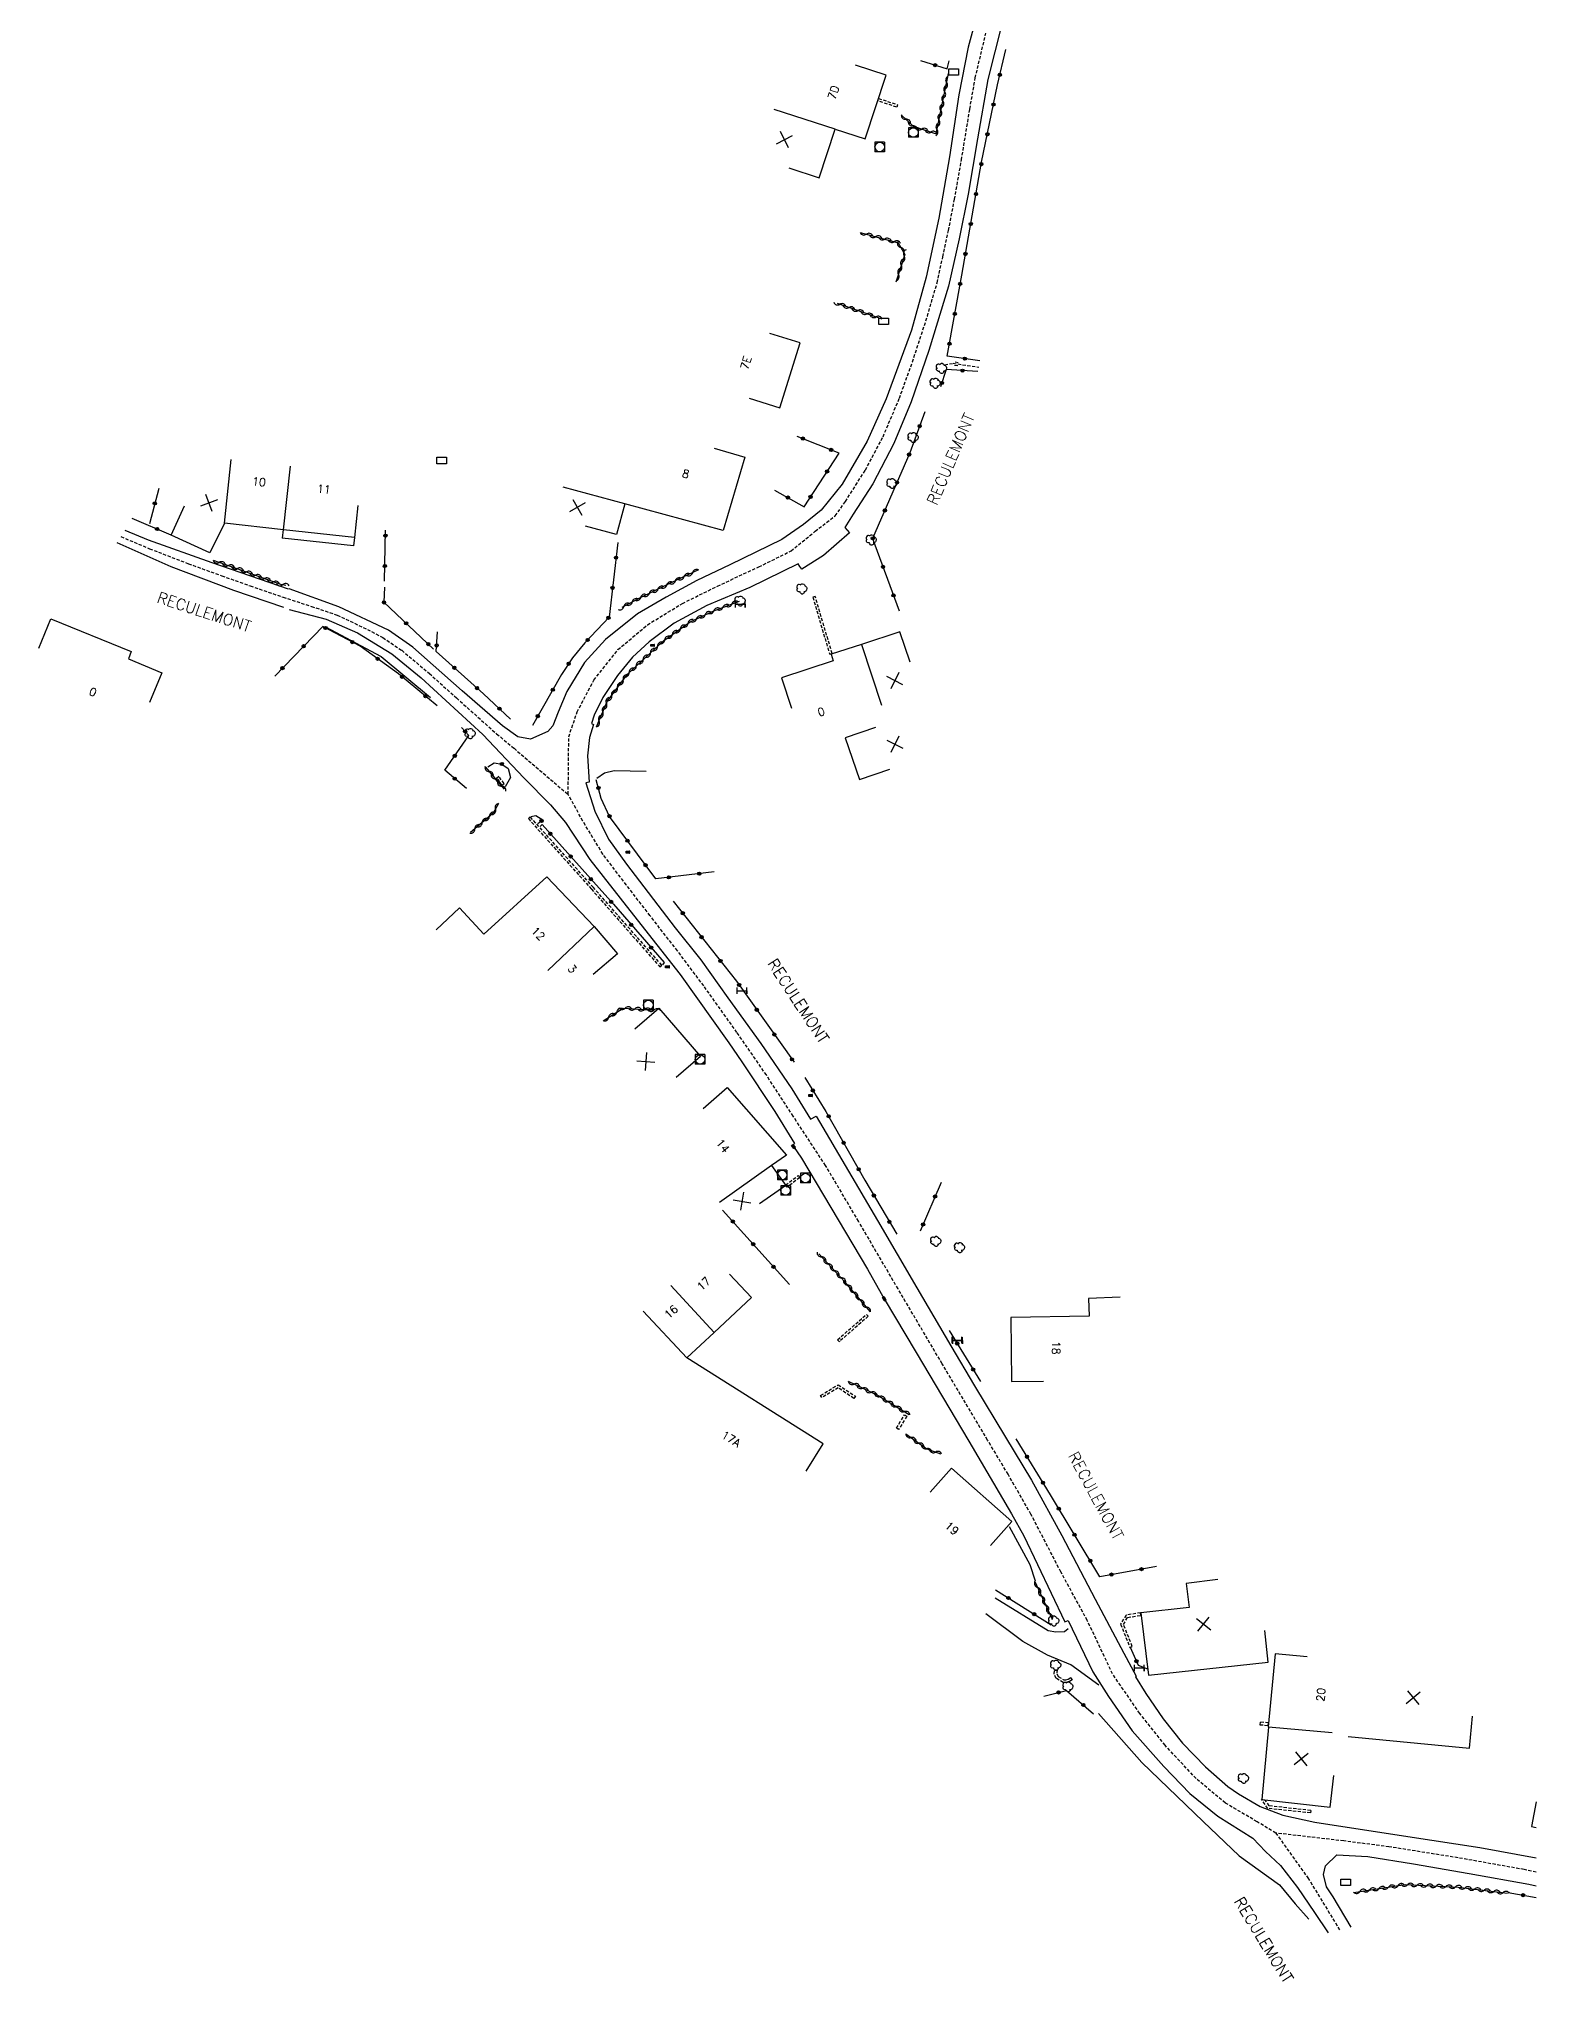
# Model space of a CAD drawing. Header units: millimetres. Extents: x 267000 to 268000, y 120141 to 120937.
# Drawn here: x 267766.2 to 268000, y 120141.2 to 120444.6 of the extents above; entities that cross this region are included whole.
import ezdxf
from ezdxf.enums import TextEntityAlignment as Align

# ---------------------------------------------------------------- set-up
doc = ezdxf.new("R2010")
doc.units = ezdxf.units.MM
doc.linetypes.add('DASHED', pattern=[0.75, 0.5, -0.25])
doc.layers.get('0').update_dxf_attribs({"linetype": 'CONTINUOUS'})
for name, color, linetype in [('W0001', 6, 'DASHED'), ('W0008', 7, 'CONTINUOUS'), ('W0100', 7, 'CONTINUOUS'), ('W0105', 7, 'CONTINUOUS'), ('W0112', 1, 'DASHED'), ('W0220', 5, 'DASHED'), ('W0300', 7, 'CONTINUOUS'), ('W0302', 3, 'CONTINUOUS'), ('W0310', 3, 'CONTINUOUS'), ('W0322', 7, 'CONTINUOUS'), ('W0400', 7, 'CONTINUOUS'), ('W0420', 7, 'CONTINUOUS'), ('W0989', 7, 'CONTINUOUS'), ('W0991', 7, 'CONTINUOUS'), ('W1102', 7, 'CONTINUOUS'), ('W1471', 7, 'CONTINUOUS'), ('W1474', 7, 'CONTINUOUS')]:
    doc.layers.add(name, color=color, linetype=linetype)
doc.styles.get("Standard").update_dxf_attribs({"font": 'romans.shx', "width": 0.85})

# ---------------------------------------------------------------- blocks, each defined once
blk = doc.blocks.new('T300')
for p, q in [((-0.8, 0.51), (-0.86, 0.34)), ((-0.86, 0.34), (-0.86, 0.17)), ((-0.86, 0.17), (-0.74, 0.06)), ((-0.69, 0.63), (-0.8, 0.51)), ((-0.8, -0.06), (-0.74, 0.06)), ((-0.74, 0.06), (-0.69, 0.11)), ((-0.57, 0.69), (-0.69, 0.63)), ((-0.46, 0.69), (-0.57, 0.69)), ((-0.29, 0.63), (-0.46, 0.69)), ((-0.29, 0.63), (-0.17, 0.74)), ((-0.23, 0.57), (-0.29, 0.63)), ((-0.17, 0.74), (-0.06, 0.8)), ((-0.06, 0.8), (0.06, 0.8)), ((0.06, 0.8), (0.23, 0.74)), ((0.23, 0.74), (0.34, 0.63)), ((0.34, 0.63), (0.4, 0.51)), ((0.46, 0.46), (0.34, 0.46)), ((0.4, 0.51), (0.4, 0.46)), ((0.57, 0.4), (0.46, 0.46)), ((0.57, 0.4), (0.69, 0.29)), ((0.69, 0.29), (0.74, 0.17)), ((0.74, 0.06), (0.69, -0.17)), ((0.74, 0.17), (0.74, 0.06)), ((-0.8, -0.17), (-0.8, -0.06)), ((-0.8, -0.23), (-0.8, -0.17)), ((-0.74, -0.34), (-0.8, -0.23)), ((-0.69, -0.4), (-0.74, -0.34)), ((-0.51, -0.46), (-0.69, -0.4)), ((-0.4, -0.46), (-0.51, -0.46)), ((-0.4, -0.46), (-0.34, -0.46)), ((-0.34, -0.46), (-0.34, -0.4)), ((-0.34, -0.51), (-0.34, -0.46)), ((-0.29, -0.63), (-0.34, -0.51)), ((-0.17, -0.74), (-0.29, -0.63)), ((-0.06, -0.8), (-0.17, -0.74)), ((0.06, -0.8), (-0.06, -0.8)), ((0.17, -0.74), (0.06, -0.8)), ((0.23, -0.69), (0.17, -0.74)), ((0.29, -0.46), (0.23, -0.46)), ((0.29, -0.63), (0.23, -0.69)), ((0.46, -0.4), (0.29, -0.46)), ((0.34, -0.51), (0.29, -0.63)), ((0.34, -0.51), (0.34, -0.46)), ((0.57, -0.34), (0.46, -0.4)), ((0.63, -0.29), (0.57, -0.34)), ((0.69, -0.17), (0.63, -0.29))]:
    blk.add_line(p, q)
blk = doc.blocks.new('T1471')
at = {"color": 0, "linetype": 'Continuous', "flags": 128}
blk.add_lwpolyline([(-0.75, -0.5), (-0.75, 0.5), (0.75, 0.5), (0.75, -0.5), (-0.75, -0.5)], dxfattribs=at)
blk = doc.blocks.new('t991o')
at = {"color": 0, "linetype": 'Continuous'}
for p, q in [((-1, 1), (1, -1)), ((-1, -1), (1, 1))]:
    blk.add_line(p, q, dxfattribs=at)
blk = doc.blocks.new('T420')
for p, q in [((0.75, 0.75), (-0.75, 0.75)), ((-0.75, 0.75), (-0.75, -0.75)), ((0.75, 0.75), (0.75, -0.75)), ((0.75, -0.75), (-0.75, -0.75))]:
    blk.add_line(p, q)
blk.add_ellipse((0, 0), major_axis=(-0.53, 0.53), ratio=1, start_param=3.926991, end_param=10.210176)
blk = doc.blocks.new('T1474')
at = {"color": 0, "linetype": 'Continuous', "flags": 128}
for points in [[(-0.75, -0.5), (-0.75, 0.5)], [(-0.75, 0), (0.75, 0)], [(0.75, 0), (0.75, -0.5), (0.75, 0.5)]]:
    blk.add_lwpolyline(points, dxfattribs=at)
blk = doc.blocks.new('T400')
for p, q in [((-0.15, 0.3), (0.15, 0.3)), ((-0.15, -0.25), (-0.15, 0.3)), ((-0.15, 0.15), (0.15, 0.15)), ((-0.15, 0), (0.15, 0)), ((0.15, 0.3), (0.15, -0.25)), ((-0.15, -0.15), (0.15, -0.15)), ((-0.15, -0.25), (-0.15, -0.3)), ((-0.15, -0.3), (0.15, -0.3)), ((0.15, -0.3), (0.15, -0.25))]:
    blk.add_line(p, q)
blk = doc.blocks.new('t322o')
at = {"color": 0, "linetype": 'Continuous'}
for radius in [0.25, 0.15]:
    blk.add_circle((0, 0), radius, dxfattribs=at)
blk = doc.blocks.new('t310o')
at = {"color": 0, "linetype": 'Continuous'}
for centre, start, end in [((-0.5, 0.38), 216.8699, 323.1304), ((0.5, -0.37), 36.8699, 143.1303)]:
    blk.add_arc(centre, 0.625, start, end, dxfattribs=at)
blk = doc.blocks.new('t220o')
at = {"color": 0, "linetype": 'Continuous'}
for p, q in [((-0.25, 0.25), (0.25, 0.25)), ((-0.25, -0.25), (0.25, -0.25))]:
    blk.add_line(p, q, dxfattribs=at)

msp = doc.modelspace()

# ---------------------------------------------------------------- linework, layer by layer
at = {"layer": 'W0001'}
for points in [[(268000, 120158.26), (267998.12, 120158.66), (267987.81, 120160.49), (267977.02, 120162.22), (267969.96, 120163.12), (267959.34, 120164.36), (267956.42, 120166.13), (267951.47, 120169.05), (267946.91, 120172.86), (267942.05, 120178.07), (267938.11, 120183.05), (267933.86, 120189.22), (267929.91, 120197.57), (267925.79, 120205.15), (267921.12, 120214.17), (267917.54, 120220.41), (267914.35, 120225.75), (267907.25, 120237.67), (267900.37, 120249.35), (267894.19, 120259.93), (267889.05, 120268.64), (267884, 120276.34), (267879.8, 120282.78), (267875.21, 120289.43), (267870.02, 120296.7), (267865.91, 120302.19), (267861.63, 120307.68), (267857.93, 120312.47), (267854.27, 120317.28), (267851.15, 120322.45), (267848.86, 120326.6), (267848.95, 120335.61), (267850.26, 120339.49), (267852.87, 120344.47), (267856.62, 120349.22), (267861.24, 120353.1), (267866.7, 120356.44), (267872.18, 120359.15), (267878.64, 120362.16), (267883.66, 120364.64), (267887.42, 120367.72), (267890.56, 120370.12), (267892.14, 120372.35), (267895.26, 120377.27), (267898.02, 120382.48), (267900.57, 120388.48), (267902.61, 120394.17), (267904.94, 120401.31), (267906.47, 120406.54), (267907.37, 120410.6), (267908.25, 120414.71), (267909.18, 120419.58), (267910.27, 120425.72), (267911.57, 120433.67), (267912.42, 120438.52), (267914.09, 120445.54)], [(267779.02, 120366.88), (267783.49, 120364.99), (267789.56, 120362.65), (267794.76, 120360.76), (267799.2, 120359.19), (267804.33, 120357.42), (267808.77, 120355.98), (267812.8, 120354.62), (267817.51, 120352.39), (267819.92, 120351.1), (267822.86, 120349.12), (267827.18, 120345.5), (267831.42, 120341.67), (267837.69, 120336.06), (267840.4, 120333.81), (267848.86, 120326.6)], [(267959.34, 120164.36), (267964.36, 120157.36), (267969.32, 120149.23)]]:
    msp.add_lwpolyline(points, dxfattribs=at)
at = {"layer": 'W0008'}
for points in [[(267913.16, 120450.01), (267911.33, 120443.35), (267909.87, 120435.89), (267908.4, 120426.18), (267906.71, 120416.6), (267904.78, 120407.41), (267902.46, 120399.14), (267898.5, 120388.38), (267895.52, 120381.77), (267891.63, 120375.08), (267888.34, 120370.99), (267885.58, 120368.75), (267882.24, 120366.44), (267874.11, 120362.49), (267868.96, 120360.02), (267864.16, 120357.44), (267859.66, 120354.79), (267854.66, 120350.82), (267851.42, 120347.19), (267848.66, 120342.7), (267847.27, 120339.44), (267846.48, 120337.31), (267845.67, 120336.45), (267842.98, 120335.23), (267840.99, 120335.62), (267838.61, 120337.33), (267832.28, 120342.79), (267824.62, 120349.59), (267820.78, 120352.27), (267813.06, 120355.92), (267805.27, 120358.72)], [(267916.57, 120446.91), (267914.4, 120438.29), (267912.79, 120429.01), (267911.29, 120420.39), (267909.93, 120413.38), (267908.25, 120405.98), (267905.19, 120395.97), (267902.41, 120387.93), (267899.73, 120381.42), (267896.42, 120375.13), (267893.36, 120370.38), (267892.06, 120368.3), (267892.77, 120367.49), (267888.73, 120363.94), (267885.33, 120361.77), (267885.04, 120362.2), (267884.77, 120362.61), (267877.23, 120358.93), (267870.53, 120356.13), (267865.39, 120353.36), (267861.52, 120350.45), (267858.92, 120348.04), (267856.56, 120345.18), (267854.26, 120341.77), (267852.9, 120338.98), (267852.48, 120337.69), (267852.82, 120337.52), (267852.17, 120335.48), (267851.85, 120332.63), (267852.12, 120328.54), (267851.64, 120328.4), (267853.01, 120324.01), (267855.16, 120319.64), (267857.98, 120315.71), (267865.56, 120305.79), (267869.55, 120300.76), (267873.78, 120294.83), (267878.94, 120287.7), (267883.78, 120280.61), (267886.72, 120275.89), (267887.59, 120276.34), (267897.16, 120260.05), (267903.32, 120249.52), (267908.6, 120240.47), (267912.29, 120234.2), (267917.12, 120226.18), (267921.22, 120219.46), (267925.92, 120210.83), (267931.17, 120200.91), (267935.63, 120192.45), (267937.57, 120188.89), (267937.45, 120188.77), (267939.05, 120186.15), (267941.76, 120182.18), (267944.78, 120178.38), (267948.35, 120174.68), (267951.88, 120171.64), (267953.53, 120170.5), (267956.89, 120168.53), (267960.46, 120167.18), (267965.45, 120166.07), (267979.97, 120163.82), (267991.23, 120162.09), (268000, 120160.47)], [(267804.45, 120355.78), (267796.67, 120358.47), (267786.86, 120362.18), (267778.41, 120365.89)], [(267779.63, 120367.86), (267783.3, 120366.36), (267793.22, 120362.83), (267805.16, 120358.74)], [(267805.3, 120355.47), (267811.05, 120353.96), (267815.98, 120351.85), (267821.32, 120348.58), (267825.9, 120344.84), (267835.54, 120335.97), (267841.94, 120329.19), (267846.08, 120325), (267848.44, 120322.24), (267852.24, 120316.45), (267859.05, 120307.75), (267866.32, 120298.5), (267873.92, 120287.79), (267875.96, 120284.83), (267881.13, 120277.1), (267884.18, 120272.06), (267883.89, 120271.79), (267884.03, 120271.6), (267885.31, 120269.76), (267891.02, 120260.14), (267895.57, 120252.45), (267898.22, 120247.82), (267903.18, 120239.43), (267911.43, 120225.6), (267918.09, 120214.25), (267920.02, 120210.79), (267926.39, 120197.37), (267926.93, 120197.55), (267930.79, 120189.56), (267933.22, 120185.68), (267936.94, 120180.32), (267941.86, 120174.74), (267945.94, 120170.56), (267950.3, 120166.98), (267953.94, 120164.69), (267955.78, 120163.57), (267957.76, 120161.49), (267960.06, 120159.31), (267962.76, 120155.84), (267965.37, 120151.95), (267967.51, 120148.8)], [(267853.33, 120329.16), (267854.55, 120329.98), (267856.02, 120330.32), (267861.04, 120330.26)], [(267931.71, 120187.47), (267927.32, 120190.62), (267923.71, 120192.14), (267919.85, 120194.3), (267914.09, 120198.6)], [(267915.55, 120201.1), (267923.8, 120195.99), (267925.01, 120195.81), (267926.35, 120195.85), (267926.93, 120196.33)], [(267971.13, 120149.65), (267968.3, 120154.39), (267967.29, 120155.96), (267966.81, 120157.87), (267967.1, 120159.25), (267968.86, 120160.97), (267973.71, 120160.7), (267980.83, 120159.54), (267989.55, 120158.05), (267998.84, 120156.37), (268000, 120156.14)]]:
    msp.add_lwpolyline(points, dxfattribs=at)
at = {"layer": 'W0100'}
for points in [[(267883.31, 120424.48), (267888.07, 120422.93), (267890.53, 120430.52), (267895.23, 120429), (267898.49, 120438.95), (267893.74, 120440.5)], [(267877.14, 120388.5), (267881.91, 120387), (267885.09, 120397.13), (267880.32, 120398.62)], [(267871.65, 120380.72), (267876.44, 120379.29), (267873.04, 120367.83), (267857.71, 120372.02), (267856.41, 120367.19), (267851.58, 120368.49)], [(267816.02, 120371.72), (267815.47, 120366.75), (267804.42, 120367.96), (267795.18, 120369), (267792.89, 120364.37), (267786.87, 120367.12), (267788.95, 120371.67)], [(267766.21, 120349.43), (267768.1, 120354.06), (267780.61, 120348.94), (267780.19, 120347.78), (267785.42, 120345.6), (267783.49, 120340.99)], [(267902.24, 120347.27), (267900.67, 120352.01), (267894.65, 120350.02), (267889.9, 120348.52), (267890.22, 120347.48), (267882.16, 120344.82), (267883.72, 120340.08)], [(267896.87, 120337.05), (267892.13, 120335.46), (267894.33, 120328.95), (267899.06, 120330.55)], [(267828.22, 120305.46), (267831.89, 120308.87), (267835.67, 120304.79), (267845.52, 120313.73), (267852.91, 120305.98), (267856.57, 120301.72), (267852.78, 120298.46)], [(267859.24, 120289.99), (267863.03, 120293.24), (267869.54, 120285.67), (267865.74, 120282.41)], [(267869.93, 120277.54), (267873.7, 120280.83), (267882.95, 120270.24), (267880.63, 120268.65), (267882.83, 120265.54), (267878.74, 120262.66)], [(267886.02, 120220.91), (267888.68, 120225.14), (267867.36, 120238.57), (267871.65, 120242.53), (267877.49, 120248), (267874.07, 120251.65)], [(267935.07, 120248.07), (267930.08, 120247.86), (267930.19, 120245.09), (267918, 120244.9), (267918.06, 120234.91), (267923.06, 120234.94)], [(267914.82, 120209.28), (267918.13, 120213.03), (267908.7, 120221.37), (267905.39, 120217.63)], [(267950.29, 120203.97), (267945.34, 120203.32), (267945.82, 120199.61), (267938.25, 120198.76), (267939.49, 120189.01), (267958.18, 120191.04), (267957.65, 120196.01)], [(267964.24, 120191.89), (267959.26, 120192.37), (267958.16, 120180.94), (267958.21, 120180.91), (267957.19, 120169.62), (267967.82, 120168.39), (267968.4, 120173.35)], [(267970.66, 120179.45), (267989.6, 120177.63), (267990.08, 120182.61)], [(268000, 120169.22), (267999.28, 120165.38), (268000, 120165.24)]]:
    msp.add_lwpolyline(points, dxfattribs=at)
at = {"layer": 'W0105'}
for p, q in [((267804.33, 120367.97), (267804.18, 120366.64)), ((267815.34, 120365.44), (267804.18, 120366.64)), ((267815.48, 120366.75), (267815.34, 120365.44))]:
    msp.add_line(p, q, dxfattribs=at)
at = {"layer": 'W0112'}
for p, q in [((267897.19, 120434.94), (267897.31, 120435.32)), ((267900.15, 120433.97), (267897.19, 120434.94)), ((267887.05, 120357.43), (267889.69, 120348.5)), ((267889.69, 120348.5), (267890.07, 120348.62)), ((267837.49, 120328.93), (267837.75, 120328.62)), ((267838.52, 120328.07), (267838.85, 120328.3)), ((267852.79, 120312.07), (267842.94, 120323.09)), ((267863.48, 120299.92), (267852.79, 120312.07)), ((267883.04, 120265.26), (267882.8, 120265.58)), ((267885.01, 120266.74), (267883.04, 120265.26)), ((267895.71, 120245.08), (267891.2, 120241.12)), ((267891.2, 120241.12), (267890.93, 120241.42)), ((267888.28, 120232.72), (267891.03, 120234.39)), ((267891.03, 120234.39), (267893.7, 120232.59)), ((267901.72, 120229.47), (267900.45, 120227.41)), ((267900.45, 120227.41), (267900.11, 120227.62)), ((267935.11, 120196.99), (267936.57, 120193.37)), ((267926.95, 120188.4), (267927.35, 120188.66)), ((267956.86, 120181.29), (267958.18, 120181.16)), ((267958.18, 120181.16), (267958.22, 120181.56)), ((267964.8, 120167.89), (267964.76, 120167.5))]:
    msp.add_line(p, q, dxfattribs=at)
for points in [[(267897.31, 120435.32), (267900.27, 120434.35), (267900.15, 120433.97)], [(267890.07, 120348.62), (267887.43, 120357.54), (267887.05, 120357.43)], [(267838.85, 120328.3), (267838.05, 120329.42), (267837.49, 120328.93)], [(267838.52, 120328.07), (267837.98, 120328.83), (267837.75, 120328.62)], [(267842.94, 120323.09), (267842.64, 120322.82), (267852.49, 120311.81)], [(267852.49, 120311.81), (267863.18, 120299.65), (267863.48, 120299.92)], [(267882.8, 120265.58), (267884.77, 120267.06), (267885.01, 120266.74)], [(267890.93, 120241.42), (267895.45, 120245.38), (267895.71, 120245.08)], [(267891.02, 120233.92), (267888.49, 120232.38), (267888.28, 120232.72)], [(267893.7, 120232.59), (267893.47, 120232.26), (267891.02, 120233.92)], [(267900.11, 120227.62), (267901.38, 120229.68), (267901.72, 120229.47)], [(267938.24, 120198.76), (267935.96, 120198.41), (267935.11, 120196.99)], [(267936.2, 120198.04), (267938.3, 120198.37), (267938.24, 120198.76)], [(267936.57, 120193.37), (267936.94, 120193.52), (267935.56, 120196.95), (267936.2, 120198.04)], [(267924.73, 120189.22), (267924.81, 120189.92), (267925.21, 120189.87)], [(267925.21, 120189.87), (267925.15, 120189.29), (267925.39, 120188.8), (267926.27, 120188.28), (267926.55, 120188.3), (267926.95, 120188.4)], [(267927.35, 120188.66), (267927.56, 120188.32), (267927.11, 120188.03), (267926.62, 120187.9), (267926.17, 120187.88), (267925.08, 120188.51), (267924.73, 120189.22)], [(267958.22, 120181.56), (267956.9, 120181.69), (267956.86, 120181.29)], [(267964.76, 120167.5), (267958.09, 120168.22), (267957.14, 120169.63), (267957.71, 120169.49)], [(267964.8, 120167.89), (267958.32, 120168.6), (267957.71, 120169.49)]]:
    msp.add_lwpolyline(points, dxfattribs=at)
at = {"layer": 'W0220'}
msp.add_lwpolyline([(267907.64, 120393.71), (267908.96, 120393.96), (267912.98, 120393.34)], dxfattribs=at)
at = {"layer": 'W0302'}
for points in [[(267810.94, 120352.78), (267819.64, 120348.13), (267827.35, 120341.76)], [(267917.71, 120212.25), (267920.94, 120206.31), (267921.79, 120203.77)], [(267931.65, 120183.03), (267938.41, 120175.39), (267948.02, 120166.16), (267953.65, 120160.79), (267959.91, 120156.25), (267962.39, 120153.29), (267964.51, 120150.91)]]:
    msp.add_lwpolyline(points, dxfattribs=at)
at = {"layer": 'W0310'}
for p, q in [((267897.88, 120400.87), (267890.89, 120403.3)), ((267835.88, 120330.94), (267838.87, 120327.41)), ((267924.46, 120197.72), (267921.71, 120203.73))]:
    msp.add_line(p, q, dxfattribs=at)
for points in [[(267900.87, 120432.76), (267902.74, 120430.97), (267906.31, 120429.82), (267908.25, 120439.22)], [(267894.45, 120414.38), (267900.38, 120412.79), (267901.4, 120410.97), (267900.03, 120406.61)], [(267793.43, 120363.18), (267797.87, 120361.65), (267803.93, 120359.43), (267804.79, 120359.29)], [(267869.2, 120361.69), (267865.9, 120360.12), (267860.1, 120357.34), (267857.21, 120355.78)], [(267853.27, 120337.16), (267854.97, 120341.12), (267858.11, 120345.4), (267863.74, 120350.6), (267867.93, 120353.58), (267871.58, 120355.28), (267875.59, 120356.8)], [(267837.99, 120325.19), (267837.12, 120323.67), (267833.63, 120320.67)], [(267854.34, 120291.26), (267857.45, 120293.24), (267862.3, 120292.91)], [(267896.04, 120245.76), (267892.08, 120250.48), (267888, 120254.82)], [(267892.57, 120234.93), (267897.26, 120232.7), (267902.11, 120229.73)], [(267901.58, 120226.72), (267904.87, 120224.36), (267907.02, 120223.59)], [(267971.51, 120155.1), (267979.57, 120156.3), (267987.83, 120155.92), (267995.54, 120154.97)]]:
    msp.add_lwpolyline(points, dxfattribs=at)
at = {"layer": 'W0322'}
for p, q in [((267784.92, 120374.37), (267783.48, 120368.9)), ((267786.85, 120367.12), (267780.78, 120369.72)), ((267820.2, 120359.9), (267820.34, 120367.89)), ((267907.08, 120265.98), (267903.84, 120258.4)), ((267872.98, 120261.65), (267883.42, 120250.05)), ((267908.37, 120242.84), (267913.24, 120234.9)), ((267915.59, 120202.33), (267924.26, 120196.9)), ((267995.62, 120155.07), (268000, 120154.3))]:
    msp.add_line(p, q, dxfattribs=at)
for points in [[(267903.89, 120441.23), (267908.01, 120439.95), (267908.34, 120441.2)], [(267913.15, 120394.34), (267908.05, 120395.07), (267910.31, 120407.71), (267913.42, 120425.36), (267915.89, 120437.43), (267917.18, 120442.95)], [(267912.8, 120392.66), (267907.89, 120392.97), (267907.02, 120390.3)], [(267904.57, 120386.37), (267902.22, 120379.98), (267896.39, 120366.56), (267900.54, 120355.29)], [(267881.1, 120374.15), (267885.71, 120371.54), (267891.15, 120379.92), (267884.62, 120382.54)], [(267856.61, 120365.95), (267855.24, 120354.31), (267851.48, 120350.27), (267849.54, 120347.93), (267847.82, 120345.36), (267843.28, 120337.37)], [(267820.17, 120358.96), (267820.07, 120356.62), (267827.83, 120349.32)], [(267828.41, 120340.42), (267822.38, 120345.43), (267816.36, 120349.76), (267810.54, 120352.82), (267803.03, 120345.09)], [(267839.86, 120338.38), (267835.62, 120342.33), (267828.27, 120348.93), (267828.46, 120352.02)], [(267832.96, 120327.54), (267829.6, 120330.37), (267833.35, 120335.79), (267832.22, 120337.07)], [(267836.3, 120330.9), (267837.31, 120331.52), (267838.49, 120331.35), (267839.48, 120330.63), (267839.86, 120329.23), (267839.02, 120327.8)], [(267871.66, 120314.5), (267862.53, 120313.4), (267855.32, 120323.18), (267853.99, 120325.98), (267853.25, 120328.86)], [(267843.02, 120323.15), (267843.79, 120323.31), (267844.91, 120322.64), (267844.14, 120322.03)], [(267844.46, 120321.6), (267844.79, 120321.9), (267855.91, 120309.45), (267863.83, 120300.34), (267863.56, 120299.98)], [(267865.27, 120309.91), (267875.15, 120297.41), (267884.14, 120284.76)], [(267885.8, 120282.38), (267889.11, 120277.08), (267895.17, 120266.36), (267900.15, 120257.89)], [(267940.71, 120206), (267931.89, 120204.41), (267924.15, 120217.2), (267918.8, 120225.94)], [(267936.63, 120193.38), (267937.87, 120190.58), (267939.32, 120190)], [(267923.12, 120185.77), (267926.67, 120186.63), (267930.86, 120183.01)]]:
    msp.add_lwpolyline(points, dxfattribs=at)
at = {"layer": 'W1102'}
for p, q in [((267890.53, 120430.52), (267881.03, 120433.62)), ((267795.18, 120369), (267796.26, 120378.94)), ((267804.42, 120367.96), (267805.51, 120377.9)), ((267857.71, 120372.02), (267848.06, 120374.62)), ((267894.65, 120350.02), (267897.79, 120340.53)), ((267852.91, 120305.98), (267845.67, 120299.08)), ((267880.63, 120268.65), (267872.47, 120262.88)), ((267871.65, 120242.53), (267864.87, 120249.88)), ((267867.36, 120238.57), (267860.57, 120245.91)), ((267968.17, 120180.01), (267958.21, 120180.91))]:
    msp.add_line(p, q, dxfattribs=at)

# ---------------------------------------------------------------- block references
at = {"layer": 'W0220', "rotation": 351.3267007807556}
msp.add_blockref('t220o', (267909.48, 120393.88), dxfattribs=at)
at = {"layer": 'W0300'}
for p in [(267907.19, 120393.15), (267906.21, 120390.83), (267902.77, 120382.34), (267899.45, 120375.17), (267896.23, 120366.36), (267885.4, 120358.71), (267875.75, 120356.8), (267833.59, 120336.1), (267906.31, 120256.78), (267910.01, 120255.8), (267924.72, 120197.47), (267925.02, 120190.56), (267926.93, 120187.2), (267954.35, 120172.88)]:
    msp.add_blockref('T300', p, dxfattribs=at)
at = {"layer": 'W0310'}
for p, rotation in [((267907.96, 120437.82), 78.31285613429502), ((267907.36, 120434.89), 78.31285613429502), ((267907.66, 120436.36), 78.31285613429502), ((267901.6, 120432.07), 316.2716720041824), ((267906.75, 120431.95), 78.31285613429502), ((267907.05, 120433.42), 78.31285613429502), ((267902.68, 120431.03), 316.2716720041824), ((267904.09, 120430.54), 342.1737993552804), ((267905.52, 120430.08), 342.1737993552804), ((267906.45, 120430.48), 78.31285613429502), ((267895.42, 120414.12), 345.0709201757587), ((267896.87, 120413.73), 345.0709201757587), ((267898.32, 120413.35), 345.0709201757587), ((267899.77, 120412.96), 345.0709201757587), ((267900.8, 120412.04), 299.1025975349), ((267901.31, 120410.71), 252.6129969608222), ((267900.42, 120407.84), 252.6129969608222), ((267900.86, 120409.27), 252.6129969608222), ((267891.27, 120403.17), 160.8060255641652), ((267892.69, 120402.68), 160.8060255641652), ((267894.1, 120402.19), 160.8060255641652), ((267895.52, 120401.69), 160.8060255641652), ((267896.94, 120401.2), 160.8060255641652), ((267794.38, 120362.85), 341.0090364886777), ((267795.8, 120362.37), 341.0090364886777), ((267797.22, 120361.88), 341.0090364886777), ((267798.63, 120361.38), 339.8597470804663), ((267800.04, 120360.86), 339.8597470804663), ((267801.45, 120360.34), 339.8597470804663), ((267802.85, 120359.82), 339.8597470804663), ((267804.28, 120359.37), 350.6340436775001), ((267862.88, 120358.67), 205.6250153328879), ((267864.24, 120359.32), 205.6250153328879), ((267865.59, 120359.97), 205.6250153328879), ((267866.94, 120360.62), 205.4026872577949), ((267868.3, 120361.26), 205.4026872577949), ((267857.54, 120355.96), 208.3480819374606), ((267858.86, 120356.67), 208.3480819374606), ((267860.18, 120357.38), 205.6250153328879), ((267861.53, 120358.03), 205.6250153328879), ((267873.03, 120355.83), 20.75933428247974), ((267874.43, 120356.36), 20.75933428247974), ((267866.36, 120352.46), 35.42233165993191), ((267867.58, 120353.33), 35.42233165993191), ((267868.91, 120354.03), 25.01873096100644), ((267870.26, 120354.67), 25.01873096100644), ((267871.62, 120355.3), 20.75933428247974), ((267862.8, 120349.73), 42.73644468497653), ((267863.92, 120350.73), 35.42233165993191), ((267865.14, 120351.6), 35.42233165993191), ((267859.49, 120346.68), 42.73644468497653), ((267860.59, 120347.69), 42.73644468497653), ((267861.7, 120348.71), 42.73644468497653), ((267856.56, 120343.29), 53.66777497358306), ((267857.45, 120344.5), 53.66777497358306), ((267858.39, 120345.66), 42.73644468497653), ((267854.84, 120340.84), 66.87638053331735), ((267855.67, 120342.08), 53.66777497358306), ((267853.67, 120338.08), 66.87638053331735), ((267854.26, 120339.46), 66.87638053331735), ((267836.52, 120330.18), 310.2429699018505), ((267837.49, 120329.03), 310.2429699018505), ((267838.46, 120327.89), 310.2429699018505), ((267835.41, 120322.2), 220.6566838489195), ((267836.55, 120323.18), 220.6566838489195), ((267837.49, 120324.32), 240.307968223279), ((267834.27, 120321.22), 220.6566838489195), ((267855.18, 120291.8), 32.47477332182628), ((267856.45, 120292.6), 32.47477332182628), ((267857.76, 120293.22), 356.1005770534335), ((267859.26, 120293.12), 356.1005770534335), ((267860.75, 120293.01), 356.1005770534335), ((267862.25, 120292.91), 356.1005770534335), ((267888.43, 120254.37), 133.1717689705585), ((267889.45, 120253.28), 133.1717689705585), ((267890.48, 120252.19), 133.1717689705585), ((267891.51, 120251.09), 133.1717689705585), ((267892.51, 120249.97), 130.052110509977), ((267893.47, 120248.83), 130.052110509977), ((267894.43, 120247.68), 130.052110509977), ((267895.4, 120246.53), 130.052110509977), ((267893.48, 120234.5), 334.5698629899069), ((267894.83, 120233.85), 334.5698629899069), ((267896.18, 120233.21), 334.5698629899069), ((267897.53, 120232.54), 328.5436211193246), ((267898.8, 120231.75), 328.5436211193246), ((267900.08, 120230.97), 328.5436211193246), ((267901.36, 120230.19), 328.5436211193246), ((267902.39, 120226.14), 324.3506665923801), ((267903.61, 120225.26), 324.3506665923801), ((267904.83, 120224.39), 324.3506665923801), ((267906.23, 120223.87), 340.295582617296), ((267922.17, 120202.72), 114.5710745474862), ((267922.79, 120201.36), 114.5710745474862), ((267923.42, 120199.99), 114.5710745474862), ((267924.04, 120198.63), 114.5710745474862), ((267975.46, 120155.69), 8.398377218024281), ((267976.95, 120155.91), 8.398377218024281), ((267978.43, 120156.13), 8.398377218024281), ((267979.92, 120156.28), 357.4055063679792), ((267981.42, 120156.21), 357.4055063679792), ((267982.91, 120156.15), 357.4055063679792), ((267984.41, 120156.08), 357.4055063679792), ((267985.91, 120156.01), 357.4055063679792), ((267987.41, 120155.94), 357.4055063679792), ((267988.9, 120155.79), 352.9920005706241), ((267990.39, 120155.61), 352.9920005706241), ((267972.49, 120155.25), 8.398377218024281), ((267973.98, 120155.47), 8.398377218024281), ((267991.88, 120155.42), 352.9920005706241), ((267993.37, 120155.24), 352.9920005706241), ((267994.86, 120155.06), 352.9920005706241)]:
    msp.add_blockref('t310o', p, dxfattribs=dict(at, rotation=rotation))
at = {"layer": 'W0322'}
for p, rotation in [((267906.16, 120440.52), 342.7418546064297), ((267916.26, 120439.02), 76.85969857595998), ((267915.27, 120434.38), 78.42750055372449), ((267914.32, 120429.73), 78.42750055372449), ((267913.37, 120425.07), 79.99285479938537), ((267912.54, 120420.39), 79.99285479938537), ((267911.72, 120415.72), 79.99285479938537), ((267910.89, 120411.04), 79.99285479938537), ((267910.07, 120406.36), 79.88985854247112), ((267909.23, 120401.68), 79.88985854247112), ((267908.4, 120397.01), 79.88985854247112), ((267910.43, 120392.81), 176.3575269811398), ((267910.8, 120394.68), 171.8887635587325), ((267907.21, 120390.88), 252.1062156092795), ((267903.75, 120384.14), 249.7502632428332), ((267885.5, 120382.19), 158.1047535695305), ((267889.91, 120380.42), 158.1047535695305), ((267902.09, 120379.69), 246.5382744112078), ((267889.29, 120377.06), 57.0147096025125), ((267900.2, 120375.33), 246.5382744112078), ((267784.31, 120372.07), 255.274905960992), ((267883.17, 120372.98), 330.4858772722085), ((267886.71, 120373.08), 57.0147096025125), ((267784.67, 120368.06), 156.8218688356374), ((267898.31, 120370.97), 246.5382744112078), ((267820.32, 120367.03), 88.9954288018073), ((267896.42, 120366.62), 246.5382744112078), ((267820.24, 120362.28), 88.9954288018073), ((267856.33, 120363.59), 263.3090701330785), ((267898.01, 120362.16), 290.208546831935), ((267820.09, 120356.6), 316.7502761209702), ((267855.78, 120358.87), 263.3090701330785), ((267899.65, 120357.7), 290.208546831935), ((267823.55, 120353.34), 316.7502761209702), ((267855.14, 120354.2), 227.0260629745981), ((267810.95, 120352.61), 152.2629196642089), ((267815.15, 120350.4), 152.2629196642089), ((267827.02, 120350.09), 316.7502761209702), ((267828.33, 120349.88), 86.43050583699765), ((267851.9, 120350.72), 227.0260629745981), ((267807.55, 120349.75), 225.8418307331787), ((267819.11, 120347.79), 144.2971338186684), ((267848.93, 120347.02), 236.114650435683), ((267804.24, 120346.34), 225.8418307331787), ((267822.93, 120344.98), 140.2215868006118), ((267831.09, 120346.39), 138.0847559273986), ((267826.58, 120341.94), 140.2215868006118), ((267834.63, 120343.22), 138.0847559273986), ((267846.46, 120342.97), 240.3843142624185), ((267838.12, 120340), 137.0075592214941), ((267844.11, 120338.84), 240.3843142624185), ((267832.76, 120336.46), 131.3558450707522), ((267831.15, 120332.62), 55.30380026823585), ((267831.14, 120329.07), 139.8708217578057), ((267838.49, 120331.36), 352.1007800312112), ((267853.58, 120327.61), 104.4336930428033), ((267855.31, 120323.2), 115.2721264079519), ((267844.7, 120322.47), 217.9313082745567), ((267846.08, 120320.46), 311.7693835278724), ((267849.24, 120316.92), 311.7693835278724), ((267858.12, 120319.38), 126.4089060873628), ((267852.4, 120313.38), 311.7693835278724), ((267860.94, 120315.56), 126.4089060873628), ((267864.59, 120313.65), 186.8553404513578), ((267869.3, 120314.22), 186.8553404513578), ((267855.57, 120309.83), 311.7693835278724), ((267866.75, 120308.05), 308.2957952279466), ((267858.69, 120306.25), 311.0310146287146), ((267869.69, 120304.32), 308.2957952279466), ((267861.81, 120302.67), 311.0310146287146), ((267872.63, 120300.59), 308.2957952279466), ((267875.55, 120296.84), 305.3874697209038), ((267878.3, 120292.97), 305.3874697209038), ((267881.05, 120289.1), 305.3874697209038), ((267883.8, 120285.23), 305.3874697209038), ((267887.06, 120280.37), 301.9480289055945), ((267889.54, 120276.32), 299.4718293203289), ((267891.88, 120272.18), 299.4718293203289), ((267894.22, 120268.05), 299.4718293203289), ((267896.59, 120263.94), 300.4747030735045), ((267906.15, 120263.8), 246.8735077258818), ((267874.57, 120259.89), 311.9607771549027), ((267899, 120259.84), 300.4747030735045), ((267904.28, 120259.43), 246.8735077258818), ((267877.75, 120256.35), 311.9607771549027), ((267880.92, 120252.82), 311.9607771549027), ((267909.61, 120240.82), 301.5386526009417), ((267912.1, 120236.77), 301.5386526009417), ((267920.51, 120223.14), 121.4309821620207), ((267922.99, 120219.09), 121.4309821620207), ((267925.46, 120215.03), 121.2208642466971), ((267927.92, 120210.97), 121.2208642466971), ((267930.38, 120206.9), 121.2208642466971), ((267933.7, 120204.74), 190.2329210871921), ((267938.38, 120205.58), 190.2329210871921), ((267917.6, 120201.07), 327.9025048802434), ((267921.63, 120198.55), 327.9025048802434), ((267937.59, 120191.21), 293.7990008929924), ((267925.43, 120186.33), 13.64028173120586), ((267929.3, 120184.36), 319.1866691869726), ((267997.96, 120154.66), 349.9925920542179)]:
    msp.add_blockref('t322o', p, dxfattribs=dict(at, rotation=rotation))
at = {"layer": 'W0400'}
for p, rotation in [((267862.04, 120349.9), 90), ((267858.19, 120317.59), 90), ((267864.36, 120299.68), 90), ((267886.72, 120279.57), 90), ((267884.03, 120271.6), 38.25750732421874), ((267898.22, 120247.82), 29.72085571289061)]:
    msp.add_blockref('T400', p, dxfattribs=dict(at, rotation=rotation))
at = {"layer": 'W0420'}
for p in [(267902.75, 120430.01), (267897.51, 120427.75), (267861.38, 120293.7), (267869.46, 120285.21), (267882.27, 120267.16), (267882.8, 120264.73), (267885.9, 120266.67)]:
    msp.add_blockref('T420', p, dxfattribs=at)
at = {"layer": 'W0991'}
for p, rotation in [((267882.64, 120428.89), 71.97339928833046), ((267792.79, 120372.12), 155.4700924446482), ((267850.3, 120371.43), 254.9232793941572), ((267899.86, 120344.37), 198.2797081335486), ((267899.86, 120334.44), 288.6113034105674), ((267860.97, 120284.9), 310.6390667551023), ((267876.01, 120263.06), 305.2537851939915), ((267948.08, 120196.99), 6.195361490731457), ((267980.8, 120185.51), 354.5389719083014), ((267963.32, 120175.96), 353.3625924118749)]:
    msp.add_blockref('t991o', p, dxfattribs=dict(at, rotation=rotation))
at = {"layer": 'W1471'}
for p in [(267909.03, 120439.46), (267898.12, 120400.52), (267829.09, 120378.77), (267970.25, 120156.66)]:
    msp.add_blockref('T1471', p, dxfattribs=at)
at = {"layer": 'W1474'}
for p in [(267875.74, 120356.31), (267875.99, 120295.94), (267909.58, 120241.37), (267909.67, 120241.3), (267938.05, 120190.16)]:
    msp.add_blockref('T1474', p, dxfattribs=at)

# ---------------------------------------------------------------- texts
at = {"layer": 'W0989'}
for rotation, p in [(67.0108, (267908.58, 120378.99)), (342.0361, (267792.03, 120355.12)), (303.2312, (267884.8, 120294.33)), (298.5341, (267931.27, 120217.05)), (301.37, (267957.47, 120147.67))]:
    msp.add_text('RECULEMONT', height=1.75, rotation=rotation, dxfattribs=at).set_placement(p, align=Align.MIDDLE)
at = {"layer": 'W0991'}
for s, rotation, p in [('7D', 71.8574, (267890.28, 120436.26)), ('7E', 72.5583, (267876.62, 120394.02)), ('10', 353.5736, (267800.58, 120375.44)), ('11', 353.7562, (267810.71, 120374.31)), ('8', 344.6973, (267867.22, 120376.68)), ('0', 337.3869, (267774.65, 120342.59)), ('0', 18.2095, (267888.37, 120339.5)), ('12', 313.6443, (267844.18, 120304.87)), ('3', 310.6772, (267849.49, 120299.35)), ('14', 308.0483, (267873.02, 120271.72)), ('17', 43.1469, (267870.02, 120250.16)), ('16', 42.7193, (267864.93, 120245.79)), ('18', 270.3453, (267925.06, 120240.16)), ('17A', 327.8002, (267874.29, 120225.93)), ('19', 318.4781, (267908.78, 120211.96)), ('20', 84.4744, (267966.38, 120185.98))]:
    msp.add_text(s, height=1.25, rotation=rotation, dxfattribs=at).set_placement(p, align=Align.MIDDLE)

doc.saveas('drawing.dxf')
